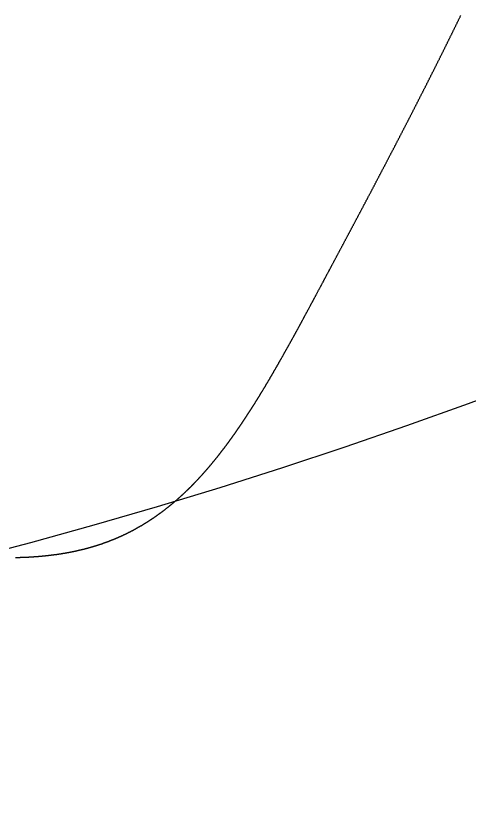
# Model space of a CAD drawing. Header units: millimetres. Extents: x 88 to 97873, y 32 to 55088.
# Drawn here: x 48746.736 to 48747.705, y 5107.377 to 5109.074 of the extents above; entities that cross this region are included whole.
import ezdxf

# ---------------------------------------------------------------- set-up
doc = ezdxf.new("R2010")
doc.units = ezdxf.units.MM
doc.header["$LTSCALE"] = 0.3

msp = doc.modelspace()

# ---------------------------------------------------------------- linework, layer by layer
msp.add_lwpolyline([(48746.7357, 5107.9156), (48746.7366, 5107.9156), (48746.7375, 5107.9156), (48746.7383, 5107.9156), (48746.7392, 5107.9157), (48746.7401, 5107.9157), (48746.7409, 5107.9157), (48746.7418, 5107.9157), (48746.7426, 5107.9157), (48746.7435, 5107.9158), (48746.7444, 5107.9158), (48746.7452, 5107.9158), (48746.7461, 5107.9159), (48746.7469, 5107.9159), (48746.7478, 5107.9159), (48746.7487, 5107.9159), (48746.7495, 5107.916), (48746.7504, 5107.916), (48746.7512, 5107.916), (48746.7521, 5107.9161), (48746.7529, 5107.9161), (48746.7538, 5107.9161), (48746.7546, 5107.9162), (48746.7555, 5107.9162), (48746.7563, 5107.9162), (48746.7572, 5107.9163), (48746.758, 5107.9163), (48746.7589, 5107.9164), (48746.7597, 5107.9164), (48746.7606, 5107.9165), (48746.7614, 5107.9165), (48746.7623, 5107.9165), (48746.7631, 5107.9166), (48746.764, 5107.9166), (48746.7648, 5107.9167), (48746.7657, 5107.9167), (48746.7665, 5107.9168), (48746.7673, 5107.9168), (48746.7682, 5107.9169), (48746.769, 5107.9169), (48746.7699, 5107.917), (48746.7707, 5107.917), (48746.7715, 5107.9171), (48746.7724, 5107.9171), (48746.7732, 5107.9172), (48746.774, 5107.9172), (48746.7749, 5107.9173), (48746.7757, 5107.9174), (48746.7766, 5107.9174), (48746.7774, 5107.9175), (48746.7782, 5107.9175), (48746.779, 5107.9176), (48746.7799, 5107.9177), (48746.7807, 5107.9177), (48746.7815, 5107.9178), (48746.7824, 5107.9179), (48746.7832, 5107.9179), (48746.784, 5107.918), (48746.7848, 5107.918), (48746.7857, 5107.9181), (48746.7865, 5107.9182), (48746.7873, 5107.9183), (48746.7881, 5107.9183), (48746.789, 5107.9184), (48746.7898, 5107.9185), (48746.7906, 5107.9185), (48746.7914, 5107.9186), (48746.7922, 5107.9187), (48746.7931, 5107.9188), (48746.7939, 5107.9188), (48746.7947, 5107.9189), (48746.7955, 5107.919), (48746.7963, 5107.9191), (48746.7972, 5107.9192), (48746.798, 5107.9192), (48746.7988, 5107.9193), (48746.7996, 5107.9194), (48746.8004, 5107.9195), (48746.8012, 5107.9196), (48746.802, 5107.9197), (48746.8028, 5107.9198), (48746.8036, 5107.9198), (48746.8045, 5107.9199), (48746.8053, 5107.92), (48746.8061, 5107.9201), (48746.8069, 5107.9202), (48746.8077, 5107.9203), (48746.8085, 5107.9204), (48746.8093, 5107.9205), (48746.8101, 5107.9206), (48746.8109, 5107.9207), (48746.8117, 5107.9208), (48746.8125, 5107.9209), (48746.8133, 5107.921), (48746.8141, 5107.9211), (48746.8149, 5107.9212), (48746.8157, 5107.9213), (48746.8165, 5107.9214), (48746.8173, 5107.9215), (48746.8181, 5107.9216), (48746.8189, 5107.9217), (48746.8197, 5107.9218), (48746.8205, 5107.9219), (48746.8213, 5107.922), (48746.822, 5107.9221), (48746.8228, 5107.9222), (48746.8236, 5107.9223), (48746.8244, 5107.9224), (48746.8252, 5107.9226), (48746.826, 5107.9227), (48746.8268, 5107.9228), (48746.8276, 5107.9229), (48746.8284, 5107.923), (48746.8291, 5107.9231), (48746.8299, 5107.9233), (48746.8307, 5107.9234), (48746.8315, 5107.9235), (48746.8323, 5107.9236), (48746.8331, 5107.9237), (48746.8338, 5107.9239), (48746.8346, 5107.924), (48746.8354, 5107.9241), (48746.8362, 5107.9242), (48746.8369, 5107.9244), (48746.8377, 5107.9245), (48746.8385, 5107.9246), (48746.8393, 5107.9247), (48746.84, 5107.9249), (48746.8408, 5107.925), (48746.8416, 5107.9251), (48746.8424, 5107.9253), (48746.8431, 5107.9254), (48746.8439, 5107.9255), (48746.8447, 5107.9257), (48746.8454, 5107.9258), (48746.8462, 5107.926), (48746.847, 5107.9261), (48746.8477, 5107.9262), (48746.8485, 5107.9264), (48746.8493, 5107.9265), (48746.85, 5107.9267), (48746.8508, 5107.9268), (48746.8516, 5107.9269), (48746.8523, 5107.9271), (48746.8531, 5107.9272), (48746.8539, 5107.9274), (48746.8546, 5107.9275), (48746.8554, 5107.9277), (48746.8561, 5107.9278), (48746.8569, 5107.928), (48746.8576, 5107.9281), (48746.8584, 5107.9283), (48746.8592, 5107.9284), (48746.8599, 5107.9286), (48746.8607, 5107.9288), (48746.8614, 5107.9289), (48746.8622, 5107.9291), (48746.8629, 5107.9292), (48746.8637, 5107.9294), (48746.8644, 5107.9296), (48746.8652, 5107.9297), (48746.8659, 5107.9299), (48746.8667, 5107.93), (48746.8674, 5107.9302), (48746.8681, 5107.9304), (48746.8689, 5107.9305), (48746.8696, 5107.9307), (48746.8704, 5107.9309), (48746.8711, 5107.9311), (48746.8719, 5107.9312), (48746.8726, 5107.9314), (48746.8733, 5107.9316), (48746.8741, 5107.9317), (48746.8748, 5107.9319), (48746.8756, 5107.9321), (48746.8763, 5107.9323), (48746.877, 5107.9324), (48746.8778, 5107.9326), (48746.8785, 5107.9328), (48746.8792, 5107.933), (48746.88, 5107.9332), (48746.8807, 5107.9334), (48746.8814, 5107.9335), (48746.8822, 5107.9337), (48746.8829, 5107.9339), (48746.8836, 5107.9341), (48746.8843, 5107.9343), (48746.8851, 5107.9345), (48746.8858, 5107.9347), (48746.8865, 5107.9349), (48746.8873, 5107.935), (48746.888, 5107.9352), (48746.8887, 5107.9354), (48746.8894, 5107.9356), (48746.8901, 5107.9358), (48746.8909, 5107.936), (48746.8916, 5107.9362), (48746.8923, 5107.9364), (48746.893, 5107.9366), (48746.8937, 5107.9368), (48746.8945, 5107.937), (48746.8952, 5107.9372), (48746.8959, 5107.9374), (48746.8966, 5107.9376), (48746.8973, 5107.9378), (48746.898, 5107.938), (48746.8988, 5107.9382), (48746.8995, 5107.9385), (48746.9002, 5107.9387), (48746.9009, 5107.9389), (48746.9016, 5107.9391), (48746.9023, 5107.9393), (48746.903, 5107.9395), (48746.9037, 5107.9397), (48746.9044, 5107.9399), (48746.9051, 5107.9402), (48746.9058, 5107.9404), (48746.9066, 5107.9406), (48746.9073, 5107.9408), (48746.908, 5107.941), (48746.9087, 5107.9412), (48746.9094, 5107.9415), (48746.9101, 5107.9417), (48746.9108, 5107.9419), (48746.9115, 5107.9421), (48746.9122, 5107.9424), (48746.9129, 5107.9426), (48746.9136, 5107.9428), (48746.9143, 5107.943), (48746.915, 5107.9433), (48746.9157, 5107.9435), (48746.9163, 5107.9437), (48746.917, 5107.944), (48746.9177, 5107.9442), (48746.9184, 5107.9444), (48746.9191, 5107.9447), (48746.9198, 5107.9449), (48746.9205, 5107.9451), (48746.9212, 5107.9454), (48746.9219, 5107.9456), (48746.9226, 5107.9459), (48746.9233, 5107.9461), (48746.9239, 5107.9463), (48746.9246, 5107.9466), (48746.9253, 5107.9468), (48746.926, 5107.9471), (48746.9267, 5107.9473), (48746.9274, 5107.9476), (48746.9281, 5107.9478), (48746.9287, 5107.9481), (48746.9294, 5107.9483), (48746.9301, 5107.9486), (48746.9308, 5107.9488), (48746.9315, 5107.9491), (48746.9321, 5107.9493), (48746.9328, 5107.9496), (48746.9335, 5107.9498), (48746.9342, 5107.9501), (48746.9348, 5107.9503), (48746.9355, 5107.9506), (48746.9362, 5107.9509), (48746.9369, 5107.9511), (48746.9375, 5107.9514), (48746.9382, 5107.9516), (48746.9389, 5107.9519), (48746.9396, 5107.9522), (48746.9402, 5107.9524), (48746.9409, 5107.9527), (48746.9416, 5107.953), (48746.9422, 5107.9532), (48746.9429, 5107.9535), (48746.9436, 5107.9538), (48746.9442, 5107.954), (48746.9449, 5107.9543), (48746.9456, 5107.9546), (48746.9462, 5107.9549), (48746.9469, 5107.9551), (48746.9476, 5107.9554), (48746.9482, 5107.9557), (48746.9489, 5107.956), (48746.9495, 5107.9562), (48746.9502, 5107.9565), (48746.9509, 5107.9568), (48746.9515, 5107.9571), (48746.9522, 5107.9574), (48746.9528, 5107.9576), (48746.9535, 5107.9579), (48746.9542, 5107.9582), (48746.9548, 5107.9585), (48746.9555, 5107.9588), (48746.9561, 5107.9591), (48746.9568, 5107.9594), (48746.9574, 5107.9596), (48746.9581, 5107.9599), (48746.9587, 5107.9602), (48746.9594, 5107.9605), (48746.96, 5107.9608), (48746.9607, 5107.9611), (48746.9613, 5107.9614), (48746.962, 5107.9617), (48746.9626, 5107.962), (48746.9633, 5107.9623), (48746.9639, 5107.9626), (48746.9646, 5107.9629), (48746.9652, 5107.9632), (48746.9659, 5107.9635), (48746.9665, 5107.9638), (48746.9672, 5107.9641), (48746.9678, 5107.9644), (48746.9684, 5107.9647), (48746.9691, 5107.965), (48746.9697, 5107.9653), (48746.9704, 5107.9656), (48746.971, 5107.9659), (48746.9716, 5107.9662), (48746.9723, 5107.9665), (48746.9729, 5107.9669), (48746.9736, 5107.9672), (48746.9742, 5107.9675), (48746.9748, 5107.9678), (48746.9755, 5107.9681), (48746.9761, 5107.9684), (48746.9767, 5107.9687), (48746.9774, 5107.9691), (48746.978, 5107.9694), (48746.9786, 5107.9697), (48746.9793, 5107.97), (48746.9799, 5107.9703), (48746.9805, 5107.9707), (48746.9812, 5107.971), (48746.9818, 5107.9713), (48746.9824, 5107.9716), (48746.983, 5107.972), (48746.9837, 5107.9723), (48746.9843, 5107.9726), (48746.9849, 5107.9729), (48746.9856, 5107.9733), (48746.9862, 5107.9736), (48746.9868, 5107.9739), (48746.9874, 5107.9743), (48746.9881, 5107.9746), (48746.9887, 5107.9749), (48746.9893, 5107.9753), (48746.9899, 5107.9756), (48746.9905, 5107.9759), (48746.9912, 5107.9763), (48746.9918, 5107.9766), (48746.9924, 5107.977), (48746.993, 5107.9773), (48746.9936, 5107.9776), (48746.9943, 5107.978), (48746.9949, 5107.9783), (48746.9955, 5107.9787), (48746.9961, 5107.979), (48746.9967, 5107.9794), (48746.9973, 5107.9797), (48746.9979, 5107.9801), (48746.9986, 5107.9804), (48746.9992, 5107.9808), (48746.9998, 5107.9811), (48747.0004, 5107.9815), (48747.001, 5107.9818), (48747.0016, 5107.9822), (48747.0022, 5107.9825), (48747.0028, 5107.9829), (48747.0035, 5107.9832), (48747.0041, 5107.9836), (48747.0047, 5107.9839), (48747.0053, 5107.9843), (48747.0059, 5107.9847), (48747.0065, 5107.985), (48747.0071, 5107.9854), (48747.0077, 5107.9857), (48747.0083, 5107.9861), (48747.0089, 5107.9865), (48747.0095, 5107.9868), (48747.0101, 5107.9872), (48747.0107, 5107.9876), (48747.0113, 5107.9879), (48747.0119, 5107.9883), (48747.0125, 5107.9887), (48747.0131, 5107.989), (48747.0137, 5107.9894), (48747.0143, 5107.9898), (48747.0149, 5107.9902), (48747.0155, 5107.9905), (48747.0161, 5107.9909), (48747.0167, 5107.9913), (48747.0173, 5107.9917), (48747.0179, 5107.992), (48747.0185, 5107.9924), (48747.0191, 5107.9928), (48747.0197, 5107.9932), (48747.0203, 5107.9936), (48747.0209, 5107.9939), (48747.0215, 5107.9943), (48747.0221, 5107.9947), (48747.0226, 5107.9951), (48747.0232, 5107.9955), (48747.0238, 5107.9959), (48747.0244, 5107.9963), (48747.025, 5107.9966), (48747.0256, 5107.997), (48747.0262, 5107.9974), (48747.0268, 5107.9978), (48747.0274, 5107.9982), (48747.0279, 5107.9986), (48747.0285, 5107.999), (48747.0291, 5107.9994), (48747.0297, 5107.9998), (48747.0303, 5108.0002), (48747.0309, 5108.0006), (48747.0315, 5108.001), (48747.032, 5108.0014), (48747.0326, 5108.0018), (48747.0332, 5108.0022), (48747.0338, 5108.0026), (48747.0344, 5108.003), (48747.0349, 5108.0034), (48747.0355, 5108.0038), (48747.0361, 5108.0042), (48747.0367, 5108.0046), (48747.0373, 5108.005), (48747.0378, 5108.0054), (48747.0384, 5108.0058), (48747.039, 5108.0062), (48747.0396, 5108.0066), (48747.0401, 5108.007), (48747.0407, 5108.0075), (48747.0413, 5108.0079), (48747.0419, 5108.0083), (48747.0424, 5108.0087), (48747.043, 5108.0091), (48747.0436, 5108.0095), (48747.0442, 5108.01), (48747.0447, 5108.0104), (48747.0453, 5108.0108), (48747.0459, 5108.0112), (48747.0464, 5108.0116), (48747.047, 5108.0121), (48747.0476, 5108.0125), (48747.0482, 5108.0129), (48747.0487, 5108.0133), (48747.0493, 5108.0137), (48747.0499, 5108.0142), (48747.0504, 5108.0146), (48747.051, 5108.015), (48747.0516, 5108.0155), (48747.0521, 5108.0159), (48747.0527, 5108.0163), (48747.0533, 5108.0168), (48747.0538, 5108.0172), (48747.0544, 5108.0176), (48747.0549, 5108.0181), (48747.0555, 5108.0185), (48747.0561, 5108.0189), (48747.0566, 5108.0194), (48747.0572, 5108.0198), (48747.0578, 5108.0202), (48747.0583, 5108.0207), (48747.0589, 5108.0211), (48747.0594, 5108.0216), (48747.06, 5108.022), (48747.0606, 5108.0224), (48747.0611, 5108.0229), (48747.0617, 5108.0233), (48747.0622, 5108.0238), (48747.0628, 5108.0242), (48747.0633, 5108.0247), (48747.0639, 5108.0251), (48747.0645, 5108.0256), (48747.065, 5108.026), (48747.0656, 5108.0265), (48747.0661, 5108.0269), (48747.0667, 5108.0274), (48747.0672, 5108.0278), (48747.0678, 5108.0283), (48747.0683, 5108.0287), (48747.0689, 5108.0292), (48747.0694, 5108.0296), (48747.07, 5108.0301), (48747.0705, 5108.0306), (48747.0711, 5108.031), (48747.0716, 5108.0315), (48747.0722, 5108.0319), (48747.0727, 5108.0324), (48747.0733, 5108.0329), (48747.0738, 5108.0333), (48747.0744, 5108.0338), (48747.0749, 5108.0343), (48747.0755, 5108.0347), (48747.076, 5108.0352), (48747.0766, 5108.0357), (48747.0771, 5108.0361), (48747.0777, 5108.0366), (48747.0782, 5108.0371), (48747.0787, 5108.0375), (48747.0793, 5108.038), (48747.0798, 5108.0385), (48747.0804, 5108.0389), (48747.0809, 5108.0394), (48747.0815, 5108.0399), (48747.082, 5108.0404), (48747.0825, 5108.0409), (48747.0831, 5108.0413), (48747.0836, 5108.0418), (48747.0842, 5108.0423), (48747.0847, 5108.0428), (48747.0852, 5108.0432), (48747.0858, 5108.0437), (48747.0863, 5108.0442), (48747.0869, 5108.0447), (48747.0874, 5108.0452), (48747.0879, 5108.0457), (48747.0885, 5108.0462), (48747.089, 5108.0466), (48747.0895, 5108.0471), (48747.0901, 5108.0476), (48747.0906, 5108.0481), (48747.0911, 5108.0486), (48747.0917, 5108.0491), (48747.0922, 5108.0496), (48747.0927, 5108.0501), (48747.0933, 5108.0506), (48747.0938, 5108.0511), (48747.0943, 5108.0516), (48747.0949, 5108.0521), (48747.0954, 5108.0526), (48747.0959, 5108.053), (48747.0965, 5108.0535), (48747.097, 5108.054), (48747.0975, 5108.0545), (48747.0981, 5108.055), (48747.0986, 5108.0556), (48747.0991, 5108.0561), (48747.0996, 5108.0566), (48747.1002, 5108.0571), (48747.1007, 5108.0576), (48747.1012, 5108.0581), (48747.1018, 5108.0586), (48747.1023, 5108.0591), (48747.1028, 5108.0596), (48747.1033, 5108.0601), (48747.1039, 5108.0606), (48747.1044, 5108.0611), (48747.1049, 5108.0616), (48747.1054, 5108.0622), (48747.106, 5108.0627), (48747.1065, 5108.0632), (48747.107, 5108.0637), (48747.1075, 5108.0642), (48747.108, 5108.0647), (48747.1086, 5108.0653), (48747.1091, 5108.0658), (48747.1096, 5108.0663), (48747.1101, 5108.0668), (48747.1107, 5108.0673), (48747.1112, 5108.0679), (48747.1117, 5108.0684), (48747.1122, 5108.0689), (48747.1127, 5108.0694), (48747.1133, 5108.07), (48747.1138, 5108.0705), (48747.1143, 5108.071), (48747.1148, 5108.0715), (48747.1153, 5108.0721), (48747.1158, 5108.0726), (48747.1164, 5108.0731), (48747.1169, 5108.0737), (48747.1174, 5108.0742), (48747.1179, 5108.0747), (48747.1184, 5108.0753), (48747.1189, 5108.0758), (48747.1195, 5108.0763), (48747.12, 5108.0769), (48747.1205, 5108.0774), (48747.121, 5108.0779), (48747.1215, 5108.0785), (48747.122, 5108.079), (48747.1225, 5108.0796), (48747.123, 5108.0801), (48747.1236, 5108.0806), (48747.1241, 5108.0812), (48747.1246, 5108.0817), (48747.1251, 5108.0823), (48747.1256, 5108.0828), (48747.1261, 5108.0834), (48747.1266, 5108.0839), (48747.1271, 5108.0845), (48747.1276, 5108.085), (48747.1282, 5108.0856), (48747.1287, 5108.0861), (48747.1292, 5108.0867), (48747.1297, 5108.0872), (48747.1302, 5108.0878), (48747.1307, 5108.0883), (48747.1312, 5108.0889), (48747.1317, 5108.0894), (48747.1322, 5108.09), (48747.1327, 5108.0905), (48747.1332, 5108.0911), (48747.1337, 5108.0916), (48747.1342, 5108.0922), (48747.1347, 5108.0928), (48747.1352, 5108.0933), (48747.1358, 5108.0939), (48747.1363, 5108.0945), (48747.1368, 5108.095), (48747.1373, 5108.0956), (48747.1378, 5108.0961), (48747.1383, 5108.0967), (48747.1388, 5108.0973), (48747.1393, 5108.0978), (48747.1398, 5108.0984), (48747.1403, 5108.099), (48747.1408, 5108.0995), (48747.1413, 5108.1001), (48747.1418, 5108.1007), (48747.1423, 5108.1013), (48747.1428, 5108.1018), (48747.1433, 5108.1024), (48747.1438, 5108.103), (48747.1443, 5108.1036), (48747.1448, 5108.1041), (48747.1453, 5108.1047), (48747.1458, 5108.1053), (48747.1463, 5108.1059), (48747.1468, 5108.1064), (48747.1473, 5108.107), (48747.1478, 5108.1076), (48747.1483, 5108.1082), (48747.1488, 5108.1088), (48747.1493, 5108.1094), (48747.1498, 5108.1099), (48747.1503, 5108.1105), (48747.1508, 5108.1111), (48747.1512, 5108.1117), (48747.1517, 5108.1123), (48747.1522, 5108.1129), (48747.1527, 5108.1135), (48747.1532, 5108.114), (48747.1537, 5108.1146), (48747.1542, 5108.1152), (48747.1547, 5108.1158), (48747.1552, 5108.1164), (48747.1557, 5108.117), (48747.1562, 5108.1176), (48747.1567, 5108.1182), (48747.1572, 5108.1188), (48747.1577, 5108.1194), (48747.1582, 5108.12), (48747.1586, 5108.1206), (48747.1591, 5108.1212), (48747.1596, 5108.1218), (48747.1601, 5108.1224), (48747.1606, 5108.123), (48747.1611, 5108.1236), (48747.1616, 5108.1242), (48747.1621, 5108.1248), (48747.1626, 5108.1254), (48747.1631, 5108.126), (48747.1636, 5108.1266), (48747.164, 5108.1272), (48747.1645, 5108.1278), (48747.165, 5108.1284), (48747.1655, 5108.129), (48747.166, 5108.1297), (48747.1665, 5108.1303), (48747.167, 5108.1309), (48747.1675, 5108.1315), (48747.1679, 5108.1321), (48747.1684, 5108.1327), (48747.1689, 5108.1333), (48747.1694, 5108.1339), (48747.1699, 5108.1346), (48747.1704, 5108.1352), (48747.1709, 5108.1358), (48747.1713, 5108.1364), (48747.1718, 5108.137), (48747.1723, 5108.1377), (48747.1728, 5108.1383), (48747.1733, 5108.1389), (48747.1738, 5108.1395), (48747.1743, 5108.1401), (48747.1747, 5108.1408), (48747.1752, 5108.1414), (48747.1757, 5108.142), (48747.1762, 5108.1426), (48747.1767, 5108.1433), (48747.1772, 5108.1439), (48747.1776, 5108.1445), (48747.1781, 5108.1452), (48747.1786, 5108.1458), (48747.1791, 5108.1464), (48747.1796, 5108.147), (48747.1801, 5108.1477), (48747.1805, 5108.1483), (48747.181, 5108.1489), (48747.1815, 5108.1496), (48747.182, 5108.1502), (48747.1825, 5108.1509), (48747.1829, 5108.1515), (48747.1834, 5108.1521), (48747.1839, 5108.1528), (48747.1844, 5108.1534), (48747.1849, 5108.154), (48747.1853, 5108.1547), (48747.1858, 5108.1553), (48747.1863, 5108.156), (48747.1868, 5108.1566), (48747.1873, 5108.1573), (48747.1877, 5108.1579), (48747.1882, 5108.1586), (48747.1887, 5108.1592), (48747.1892, 5108.1598), (48747.1896, 5108.1605), (48747.1901, 5108.1611), (48747.1906, 5108.1618), (48747.1911, 5108.1624), (48747.1916, 5108.1631), (48747.192, 5108.1637), (48747.1925, 5108.1644), (48747.193, 5108.1651), (48747.1935, 5108.1657), (48747.1939, 5108.1664), (48747.1944, 5108.167), (48747.1949, 5108.1677), (48747.1954, 5108.1683), (48747.1958, 5108.169), (48747.1963, 5108.1696), (48747.1968, 5108.1703), (48747.1973, 5108.171), (48747.1977, 5108.1716), (48747.1982, 5108.1723), (48747.1987, 5108.1729), (48747.1992, 5108.1736), (48747.1996, 5108.1743), (48747.2001, 5108.1749), (48747.2006, 5108.1756), (48747.2011, 5108.1763), (48747.2015, 5108.1769), (48747.202, 5108.1776), (48747.2025, 5108.1783), (48747.203, 5108.1789), (48747.2034, 5108.1796), (48747.2039, 5108.1803), (48747.2044, 5108.181), (48747.2048, 5108.1816), (48747.2053, 5108.1823), (48747.2058, 5108.183), (48747.2063, 5108.1837), (48747.2067, 5108.1843), (48747.2072, 5108.185), (48747.2077, 5108.1857), (48747.2081, 5108.1864), (48747.2086, 5108.187), (48747.2091, 5108.1877), (48747.2096, 5108.1884), (48747.21, 5108.1891), (48747.2105, 5108.1898), (48747.211, 5108.1904), (48747.2114, 5108.1911), (48747.2119, 5108.1918), (48747.2124, 5108.1925), (48747.2129, 5108.1932), (48747.2133, 5108.1939), (48747.2138, 5108.1945), (48747.2143, 5108.1952), (48747.2147, 5108.1959), (48747.2152, 5108.1966), (48747.2157, 5108.1973), (48747.2161, 5108.198), (48747.2166, 5108.1987), (48747.2171, 5108.1994), (48747.2175, 5108.2001), (48747.218, 5108.2008), (48747.2185, 5108.2014), (48747.219, 5108.2021), (48747.2194, 5108.2028), (48747.2199, 5108.2035), (48747.2204, 5108.2042), (48747.2208, 5108.2049), (48747.2213, 5108.2056), (48747.2218, 5108.2063), (48747.2222, 5108.207), (48747.2227, 5108.2077), (48747.2232, 5108.2084), (48747.2236, 5108.2091), (48747.2241, 5108.2098), (48747.2246, 5108.2105), (48747.225, 5108.2112), (48747.2255, 5108.2119), (48747.226, 5108.2126), (48747.2264, 5108.2134), (48747.2269, 5108.2141), (48747.2274, 5108.2148), (48747.2278, 5108.2155), (48747.2283, 5108.2162), (48747.2288, 5108.2169), (48747.2292, 5108.2176), (48747.2297, 5108.2183), (48747.2302, 5108.219), (48747.2306, 5108.2197), (48747.2311, 5108.2205), (48747.2316, 5108.2212), (48747.232, 5108.2219), (48747.2325, 5108.2226), (48747.233, 5108.2233), (48747.2334, 5108.224), (48747.2339, 5108.2248), (48747.2344, 5108.2255), (48747.2348, 5108.2262), (48747.2353, 5108.2269), (48747.2358, 5108.2276), (48747.2362, 5108.2284), (48747.2367, 5108.2291), (48747.2372, 5108.2298), (48747.2376, 5108.2305), (48747.2381, 5108.2313), (48747.2385, 5108.232), (48747.239, 5108.2327), (48747.2395, 5108.2334), (48747.2399, 5108.2342), (48747.2404, 5108.2349), (48747.2409, 5108.2356), (48747.2413, 5108.2363), (48747.2418, 5108.2371), (48747.2423, 5108.2378), (48747.2427, 5108.2385), (48747.2432, 5108.2393), (48747.2437, 5108.24), (48747.2441, 5108.2407), (48747.2446, 5108.2415), (48747.2451, 5108.2422), (48747.2455, 5108.2429), (48747.246, 5108.2437), (48747.2464, 5108.2444), (48747.2469, 5108.2452), (48747.2474, 5108.2459), (48747.2478, 5108.2466), (48747.2483, 5108.2474), (48747.2488, 5108.2481), (48747.2492, 5108.2489), (48747.2497, 5108.2496), (48747.2502, 5108.2503), (48747.2506, 5108.2511), (48747.2511, 5108.2518), (48747.2515, 5108.2526), (48747.252, 5108.2533), (48747.2525, 5108.2541), (48747.2529, 5108.2548), (48747.2534, 5108.2556), (48747.2539, 5108.2563), (48747.2543, 5108.2571), (48747.2548, 5108.2578), (48747.2552, 5108.2586), (48747.2557, 5108.2593), (48747.2562, 5108.2601), (48747.2566, 5108.2608), (48747.2571, 5108.2616), (48747.2576, 5108.2623), (48747.258, 5108.2631), (48747.2585, 5108.2638), (48747.259, 5108.2646), (48747.2594, 5108.2654), (48747.2599, 5108.2661), (48747.2603, 5108.2669), (48747.2608, 5108.2676), (48747.2613, 5108.2684), (48747.2617, 5108.2692), (48747.2622, 5108.2699), (48747.2627, 5108.2707), (48747.2631, 5108.2714), (48747.2636, 5108.2722), (48747.264, 5108.273), (48747.2645, 5108.2737), (48747.265, 5108.2745), (48747.2654, 5108.2753), (48747.2659, 5108.276), (48747.2664, 5108.2768), (48747.2668, 5108.2776), (48747.2673, 5108.2783), (48747.2677, 5108.2791), (48747.2682, 5108.2799), (48747.2687, 5108.2806), (48747.2691, 5108.2814), (48747.2696, 5108.2822), (48747.2701, 5108.283), (48747.2705, 5108.2837), (48747.271, 5108.2845), (48747.2714, 5108.2853), (48747.2719, 5108.2861), (48747.2724, 5108.2868), (48747.2728, 5108.2876), (48747.2733, 5108.2884), (48747.2738, 5108.2892), (48747.2742, 5108.29), (48747.2747, 5108.2907), (48747.2751, 5108.2915), (48747.2756, 5108.2923), (48747.2761, 5108.2931), (48747.2765, 5108.2939), (48747.277, 5108.2947), (48747.2775, 5108.2954), (48747.2779, 5108.2962), (48747.2784, 5108.297), (48747.2789, 5108.2978), (48747.2793, 5108.2986), (48747.2798, 5108.2994), (48747.2802, 5108.3002), (48747.2807, 5108.3009), (48747.2812, 5108.3017), (48747.2816, 5108.3025), (48747.2821, 5108.3033), (48747.2826, 5108.3041), (48747.283, 5108.3049), (48747.2835, 5108.3057), (48747.284, 5108.3065), (48747.2844, 5108.3073), (48747.2849, 5108.3081), (48747.2853, 5108.3089), (48747.2858, 5108.3097), (48747.2863, 5108.3105), (48747.2867, 5108.3113), (48747.2872, 5108.3121), (48747.2877, 5108.3129), (48747.2881, 5108.3137), (48747.2886, 5108.3145), (48747.2891, 5108.3153), (48747.2895, 5108.3161), (48747.29, 5108.3169), (48747.2904, 5108.3177), (48747.2909, 5108.3185), (48747.2914, 5108.3193), (48747.2918, 5108.3201), (48747.2923, 5108.3209), (48747.2928, 5108.3217), (48747.2932, 5108.3225), (48747.2937, 5108.3233), (48747.2942, 5108.3241), (48747.2946, 5108.3249), (48747.2951, 5108.3258), (48747.2956, 5108.3266), (48747.296, 5108.3274), (48747.2965, 5108.3282), (48747.2969, 5108.329), (48747.2974, 5108.3298), (48747.2979, 5108.3306), (48747.2983, 5108.3314), (48747.2988, 5108.3323), (48747.2993, 5108.3331), (48747.2997, 5108.3339), (48747.3002, 5108.3347), (48747.3007, 5108.3355), (48747.3011, 5108.3364), (48747.3016, 5108.3372), (48747.3021, 5108.338), (48747.3025, 5108.3388), (48747.303, 5108.3396), (48747.3035, 5108.3405), (48747.3039, 5108.3413), (48747.3044, 5108.3421), (48747.3049, 5108.3429), (48747.3053, 5108.3438), (48747.3058, 5108.3446), (48747.3063, 5108.3454), (48747.3067, 5108.3462), (48747.3072, 5108.3471), (48747.3077, 5108.3479), (48747.3081, 5108.3487), (48747.3086, 5108.3496), (48747.3091, 5108.3504), (48747.3095, 5108.3512), (48747.31, 5108.352), (48747.3105, 5108.3529), (48747.3109, 5108.3537), (48747.3114, 5108.3545), (48747.3119, 5108.3554), (48747.3123, 5108.3562), (48747.3128, 5108.357), (48747.3133, 5108.3579), (48747.3137, 5108.3587), (48747.3142, 5108.3596), (48747.3147, 5108.3604), (48747.3152, 5108.3612), (48747.3156, 5108.3621), (48747.3161, 5108.3629), (48747.3166, 5108.3638), (48747.317, 5108.3646), (48747.3175, 5108.3654), (48747.318, 5108.3663), (48747.3184, 5108.3671), (48747.3189, 5108.368), (48747.3194, 5108.3688), (48747.3198, 5108.3697), (48747.3203, 5108.3705), (48747.3208, 5108.3714), (48747.3213, 5108.3722), (48747.3217, 5108.3731), (48747.3222, 5108.3739), (48747.3227, 5108.3748), (48747.3231, 5108.3756), (48747.3236, 5108.3765), (48747.3241, 5108.3773), (48747.3246, 5108.3782), (48747.325, 5108.379), (48747.3255, 5108.3799), (48747.326, 5108.3807), (48747.3264, 5108.3816), (48747.3269, 5108.3824), (48747.3274, 5108.3833), (48747.3279, 5108.3841), (48747.3283, 5108.385), (48747.3288, 5108.3859), (48747.3293, 5108.3867), (48747.3297, 5108.3876), (48747.3302, 5108.3884), (48747.3307, 5108.3893), (48747.3312, 5108.3902), (48747.3316, 5108.391), (48747.3321, 5108.3919), (48747.3326, 5108.3927), (48747.3331, 5108.3936), (48747.3335, 5108.3945), (48747.334, 5108.3953), (48747.3345, 5108.3962), (48747.335, 5108.3971), (48747.3354, 5108.3979), (48747.3359, 5108.3988), (48747.3364, 5108.3997), (48747.3369, 5108.4005), (48747.3373, 5108.4014), (48747.3378, 5108.4023), (48747.3383, 5108.4031), (48747.3388, 5108.404), (48747.3392, 5108.4049), (48747.3397, 5108.4058), (48747.3402, 5108.4066), (48747.3407, 5108.4075), (48747.3411, 5108.4084), (48747.3416, 5108.4093), (48747.3421, 5108.4101), (48747.3426, 5108.411), (48747.343, 5108.4119), (48747.3435, 5108.4128), (48747.344, 5108.4136), (48747.3445, 5108.4145), (48747.345, 5108.4154), (48747.3454, 5108.4163), (48747.3459, 5108.4172), (48747.3464, 5108.418), (48747.3469, 5108.4189), (48747.3473, 5108.4198), (48747.3478, 5108.4207), (48747.3483, 5108.4216), (48747.3488, 5108.4225), (48747.3493, 5108.4234), (48747.3497, 5108.4242), (48747.3502, 5108.4251), (48747.3507, 5108.426), (48747.3512, 5108.4269), (48747.3517, 5108.4278), (48747.3521, 5108.4287), (48747.3526, 5108.4296), (48747.3531, 5108.4305), (48747.3536, 5108.4313), (48747.3541, 5108.4322), (48747.3546, 5108.4331), (48747.355, 5108.434), (48747.3555, 5108.4349), (48747.356, 5108.4358), (48747.3565, 5108.4367), (48747.357, 5108.4376), (48747.3575, 5108.4385), (48747.3579, 5108.4394), (48747.3584, 5108.4403), (48747.3589, 5108.4412), (48747.3594, 5108.4421), (48747.3599, 5108.443), (48747.3604, 5108.4439), (48747.3608, 5108.4448), (48747.3613, 5108.4457), (48747.3618, 5108.4466), (48747.3623, 5108.4475), (48747.3628, 5108.4484), (48747.3633, 5108.4493), (48747.3638, 5108.4502), (48747.3642, 5108.4511), (48747.3647, 5108.452), (48747.3652, 5108.4529), (48747.3657, 5108.4538), (48747.3662, 5108.4547), (48747.3667, 5108.4556), (48747.3672, 5108.4565), (48747.3677, 5108.4575), (48747.3681, 5108.4584), (48747.3686, 5108.4593), (48747.3691, 5108.4602), (48747.3696, 5108.4611), (48747.3701, 5108.462), (48747.3706, 5108.4629), (48747.3711, 5108.4638), (48747.3716, 5108.4647), (48747.3721, 5108.4657), (48747.3725, 5108.4666), (48747.373, 5108.4675), (48747.3735, 5108.4684), (48747.374, 5108.4693), (48747.3745, 5108.4702), (48747.375, 5108.4712), (48747.3755, 5108.4721), (48747.376, 5108.473), (48747.3765, 5108.4739), (48747.377, 5108.4748), (48747.3775, 5108.4758), (48747.378, 5108.4767), (48747.3784, 5108.4776), (48747.3789, 5108.4785), (48747.3794, 5108.4794), (48747.3799, 5108.4804), (48747.3804, 5108.4813), (48747.3809, 5108.4822), (48747.3814, 5108.4831), (48747.3819, 5108.4841), (48747.3824, 5108.485), (48747.3829, 5108.4859), (48747.3834, 5108.4869), (48747.3839, 5108.4878), (48747.3844, 5108.4887), (48747.3849, 5108.4896), (48747.3854, 5108.4906), (48747.3859, 5108.4915), (48747.3864, 5108.4924), (48747.3869, 5108.4934), (48747.3874, 5108.4943), (48747.3879, 5108.4952), (48747.3884, 5108.4962), (48747.3889, 5108.4971), (48747.3894, 5108.498), (48747.3899, 5108.499), (48747.3904, 5108.4999), (48747.3909, 5108.5009), (48747.3914, 5108.5018), (48747.3919, 5108.5027), (48747.3924, 5108.5037), (48747.3929, 5108.5046), (48747.3934, 5108.5055), (48747.3939, 5108.5065), (48747.3944, 5108.5074), (48747.3949, 5108.5084), (48747.3954, 5108.5093), (48747.3959, 5108.5103), (48747.3964, 5108.5112), (48747.3969, 5108.5121), (48747.3974, 5108.5131), (48747.3979, 5108.514), (48747.3984, 5108.515), (48747.3989, 5108.5159), (48747.3994, 5108.5169), (48747.3999, 5108.5178), (48747.4004, 5108.5188), (48747.4009, 5108.5197), (48747.4014, 5108.5207), (48747.4019, 5108.5216), (48747.4025, 5108.5226), (48747.403, 5108.5235), (48747.4035, 5108.5245), (48747.404, 5108.5254), (48747.4045, 5108.5264), (48747.405, 5108.5273), (48747.4055, 5108.5283), (48747.406, 5108.5292), (48747.4065, 5108.5302), (48747.407, 5108.5312), (48747.4075, 5108.5321), (48747.4081, 5108.5331), (48747.4086, 5108.534), (48747.4091, 5108.535), (48747.4096, 5108.5359), (48747.4101, 5108.5369), (48747.4106, 5108.5379), (48747.4111, 5108.5388), (48747.4116, 5108.5398), (48747.4121, 5108.5407), (48747.4127, 5108.5417), (48747.4132, 5108.5427), (48747.4137, 5108.5436), (48747.4142, 5108.5446), (48747.4147, 5108.5456), (48747.4152, 5108.5465), (48747.4157, 5108.5475), (48747.4163, 5108.5485), (48747.4168, 5108.5494), (48747.4173, 5108.5504), (48747.4178, 5108.5514), (48747.4183, 5108.5523), (48747.4188, 5108.5533), (48747.4194, 5108.5543), (48747.4199, 5108.5552), (48747.4204, 5108.5562), (48747.4209, 5108.5572), (48747.4214, 5108.5582), (48747.4219, 5108.5591), (48747.4225, 5108.5601), (48747.423, 5108.5611), (48747.4235, 5108.5621), (48747.424, 5108.563), (48747.4245, 5108.564), (48747.4251, 5108.565), (48747.4256, 5108.566), (48747.4261, 5108.5669), (48747.4266, 5108.5679), (48747.4271, 5108.5689), (48747.4277, 5108.5699), (48747.4282, 5108.5708), (48747.4287, 5108.5718), (48747.4292, 5108.5728), (48747.4298, 5108.5738), (48747.4303, 5108.5748), (48747.4308, 5108.5757), (48747.4313, 5108.5767), (48747.4319, 5108.5777), (48747.4324, 5108.5787), (48747.4329, 5108.5797), (48747.4334, 5108.5807), (48747.4339, 5108.5817), (48747.4345, 5108.5826), (48747.435, 5108.5836), (48747.4355, 5108.5846), (48747.436, 5108.5856), (48747.4366, 5108.5866), (48747.4371, 5108.5876), (48747.4376, 5108.5886), (48747.4382, 5108.5896), (48747.4387, 5108.5905), (48747.4392, 5108.5915), (48747.4397, 5108.5925), (48747.4403, 5108.5935), (48747.4408, 5108.5945), (48747.4413, 5108.5955), (48747.4419, 5108.5965), (48747.4424, 5108.5975), (48747.4429, 5108.5985), (48747.4434, 5108.5995), (48747.444, 5108.6005), (48747.4445, 5108.6015), (48747.445, 5108.6025), (48747.4456, 5108.6035), (48747.4461, 5108.6045), (48747.4466, 5108.6055), (48747.4472, 5108.6065), (48747.4477, 5108.6075), (48747.4482, 5108.6085), (48747.4487, 5108.6095), (48747.4493, 5108.6105), (48747.4498, 5108.6115), (48747.4503, 5108.6125), (48747.4509, 5108.6135), (48747.4514, 5108.6145), (48747.4519, 5108.6155), (48747.4525, 5108.6165), (48747.453, 5108.6175), (48747.4535, 5108.6185), (48747.4541, 5108.6195), (48747.4546, 5108.6205), (48747.4551, 5108.6215), (48747.4557, 5108.6225), (48747.4562, 5108.6235), (48747.4568, 5108.6245), (48747.4573, 5108.6255), (48747.4578, 5108.6266), (48747.4584, 5108.6276), (48747.4589, 5108.6286), (48747.4594, 5108.6296), (48747.46, 5108.6306), (48747.4605, 5108.6316), (48747.461, 5108.6326), (48747.4616, 5108.6336), (48747.4621, 5108.6347), (48747.4627, 5108.6357), (48747.4632, 5108.6367), (48747.4637, 5108.6377), (48747.4643, 5108.6387), (48747.4648, 5108.6397), (48747.4654, 5108.6407), (48747.4659, 5108.6418), (48747.4664, 5108.6428), (48747.467, 5108.6438), (48747.4675, 5108.6448), (48747.4681, 5108.6458), (48747.4686, 5108.6469), (48747.4691, 5108.6479), (48747.4697, 5108.6489), (48747.4702, 5108.6499), (48747.4708, 5108.6509), (48747.4713, 5108.652), (48747.4718, 5108.653), (48747.4724, 5108.654), (48747.4729, 5108.655), (48747.4735, 5108.6561), (48747.474, 5108.6571), (48747.4746, 5108.6581), (48747.4751, 5108.6591), (48747.4756, 5108.6602), (48747.4762, 5108.6612), (48747.4767, 5108.6622), (48747.4773, 5108.6632), (48747.4778, 5108.6643), (48747.4784, 5108.6653), (48747.4789, 5108.6663), (48747.4795, 5108.6674), (48747.48, 5108.6684), (48747.4805, 5108.6694), (48747.4811, 5108.6705), (48747.4816, 5108.6715), (48747.4822, 5108.6725), (48747.4827, 5108.6736), (48747.4833, 5108.6746), (48747.4838, 5108.6756), (48747.4844, 5108.6767), (48747.4849, 5108.6777), (48747.4855, 5108.6787), (48747.486, 5108.6798), (48747.4866, 5108.6808), (48747.4871, 5108.6818), (48747.4877, 5108.6829), (48747.4882, 5108.6839), (48747.4888, 5108.685), (48747.4893, 5108.686), (48747.4898, 5108.687), (48747.4904, 5108.6881), (48747.4909, 5108.6891), (48747.4915, 5108.6902), (48747.492, 5108.6912), (48747.4926, 5108.6922), (48747.4931, 5108.6933), (48747.4937, 5108.6943), (48747.4942, 5108.6954), (48747.4948, 5108.6964), (48747.4953, 5108.6975), (48747.4959, 5108.6985), (48747.4964, 5108.6995), (48747.497, 5108.7006), (48747.4975, 5108.7016), (48747.4981, 5108.7027), (48747.4987, 5108.7037), (48747.4992, 5108.7048), (48747.4998, 5108.7058), (48747.5003, 5108.7069), (48747.5009, 5108.7079), (48747.5014, 5108.709), (48747.502, 5108.71), (48747.5025, 5108.7111), (48747.5031, 5108.7121), (48747.5036, 5108.7132), (48747.5042, 5108.7142), (48747.5047, 5108.7153), (48747.5053, 5108.7163), (48747.5058, 5108.7174), (48747.5064, 5108.7184), (48747.5069, 5108.7195), (48747.5075, 5108.7206), (48747.5081, 5108.7216), (48747.5086, 5108.7227), (48747.5092, 5108.7237), (48747.5097, 5108.7248), (48747.5103, 5108.7258), (48747.5108, 5108.7269), (48747.5114, 5108.728), (48747.5119, 5108.729), (48747.5125, 5108.7301), (48747.5131, 5108.7311), (48747.5136, 5108.7322), (48747.5142, 5108.7333), (48747.5147, 5108.7343), (48747.5153, 5108.7354), (48747.5158, 5108.7364), (48747.5164, 5108.7375), (48747.517, 5108.7386), (48747.5175, 5108.7396), (48747.5181, 5108.7407), (48747.5186, 5108.7418), (48747.5192, 5108.7428), (48747.5197, 5108.7439), (48747.5203, 5108.745), (48747.5209, 5108.746), (48747.5214, 5108.7471), (48747.522, 5108.7482), (48747.5225, 5108.7492), (48747.5231, 5108.7503), (48747.5237, 5108.7514), (48747.5242, 5108.7524), (48747.5248, 5108.7535), (48747.5253, 5108.7546), (48747.5259, 5108.7556), (48747.5265, 5108.7567), (48747.527, 5108.7578), (48747.5276, 5108.7589), (48747.5281, 5108.7599), (48747.5287, 5108.761), (48747.5293, 5108.7621), (48747.5298, 5108.7631), (48747.5304, 5108.7642), (48747.5309, 5108.7653), (48747.5315, 5108.7664), (48747.5321, 5108.7674), (48747.5326, 5108.7685), (48747.5332, 5108.7696), (48747.5337, 5108.7707), (48747.5343, 5108.7717), (48747.5349, 5108.7728), (48747.5354, 5108.7739), (48747.536, 5108.775), (48747.5366, 5108.7761), (48747.5371, 5108.7771), (48747.5377, 5108.7782), (48747.5382, 5108.7793), (48747.5388, 5108.7804), (48747.5394, 5108.7815), (48747.5399, 5108.7825), (48747.5405, 5108.7836), (48747.5411, 5108.7847), (48747.5416, 5108.7858), (48747.5422, 5108.7869), (48747.5428, 5108.788), (48747.5433, 5108.789), (48747.5439, 5108.7901), (48747.5444, 5108.7912), (48747.545, 5108.7923), (48747.5456, 5108.7934), (48747.5461, 5108.7945), (48747.5467, 5108.7956), (48747.5473, 5108.7966), (48747.5478, 5108.7977), (48747.5484, 5108.7988), (48747.549, 5108.7999), (48747.5495, 5108.801), (48747.5501, 5108.8021), (48747.5507, 5108.8032), (48747.5512, 5108.8043), (48747.5518, 5108.8054), (48747.5524, 5108.8065), (48747.5529, 5108.8075), (48747.5535, 5108.8086), (48747.5541, 5108.8097), (48747.5546, 5108.8108), (48747.5552, 5108.8119), (48747.5558, 5108.813), (48747.5563, 5108.8141), (48747.5569, 5108.8152), (48747.5575, 5108.8163), (48747.558, 5108.8174), (48747.5586, 5108.8185), (48747.5592, 5108.8196), (48747.5597, 5108.8207), (48747.5603, 5108.8218), (48747.5609, 5108.8229), (48747.5614, 5108.824), (48747.562, 5108.8251), (48747.5626, 5108.8262), (48747.5631, 5108.8273), (48747.5637, 5108.8284), (48747.5643, 5108.8295), (48747.5648, 5108.8306), (48747.5654, 5108.8317), (48747.566, 5108.8328), (48747.5665, 5108.8339), (48747.5671, 5108.835), (48747.5677, 5108.8361), (48747.5682, 5108.8372), (48747.5688, 5108.8383), (48747.5694, 5108.8394), (48747.57, 5108.8405), (48747.5705, 5108.8416), (48747.5711, 5108.8427), (48747.5717, 5108.8438), (48747.5722, 5108.8449), (48747.5728, 5108.846), (48747.5734, 5108.8471), (48747.5739, 5108.8482), (48747.5745, 5108.8493), (48747.5751, 5108.8504), (48747.5756, 5108.8516), (48747.5762, 5108.8527), (48747.5768, 5108.8538), (48747.5774, 5108.8549), (48747.5779, 5108.856), (48747.5785, 5108.8571), (48747.5791, 5108.8582), (48747.5796, 5108.8593), (48747.5802, 5108.8604), (48747.5808, 5108.8616), (48747.5813, 5108.8627), (48747.5819, 5108.8638), (48747.5825, 5108.8649), (48747.5831, 5108.866), (48747.5836, 5108.8671), (48747.5842, 5108.8682), (48747.5848, 5108.8693), (48747.5853, 5108.8705), (48747.5859, 5108.8716), (48747.5865, 5108.8727), (48747.5871, 5108.8738), (48747.5876, 5108.8749), (48747.5882, 5108.876), (48747.5888, 5108.8772), (48747.5893, 5108.8783), (48747.5899, 5108.8794), (48747.5905, 5108.8805), (48747.5911, 5108.8816), (48747.5916, 5108.8828), (48747.5922, 5108.8839), (48747.5928, 5108.885), (48747.5934, 5108.8861), (48747.5939, 5108.8872), (48747.5945, 5108.8884), (48747.5951, 5108.8895), (48747.5956, 5108.8906), (48747.5962, 5108.8917), (48747.5968, 5108.8928), (48747.5974, 5108.894), (48747.5979, 5108.8951), (48747.5985, 5108.8962), (48747.5991, 5108.8973), (48747.5996, 5108.8985), (48747.6002, 5108.8996), (48747.6008, 5108.9007), (48747.6014, 5108.9018), (48747.6019, 5108.903), (48747.6025, 5108.9041), (48747.6031, 5108.9052), (48747.6037, 5108.9064), (48747.6042, 5108.9075), (48747.6048, 5108.9086), (48747.6054, 5108.9097), (48747.606, 5108.9109), (48747.6065, 5108.912), (48747.6071, 5108.9131), (48747.6077, 5108.9143), (48747.6082, 5108.9154), (48747.6088, 5108.9165), (48747.6094, 5108.9177), (48747.61, 5108.9188), (48747.6105, 5108.9199), (48747.6111, 5108.921), (48747.6117, 5108.9222), (48747.6123, 5108.9233), (48747.6128, 5108.9244), (48747.6134, 5108.9256), (48747.614, 5108.9267), (48747.6146, 5108.9279), (48747.6151, 5108.929), (48747.6157, 5108.9301), (48747.6163, 5108.9313), (48747.6169, 5108.9324), (48747.6174, 5108.9335), (48747.618, 5108.9347), (48747.6186, 5108.9358), (48747.6191, 5108.9369), (48747.6197, 5108.9381), (48747.6203, 5108.9392), (48747.6209, 5108.9404), (48747.6214, 5108.9415), (48747.622, 5108.9426), (48747.6226, 5108.9438), (48747.6232, 5108.9449), (48747.6237, 5108.9461), (48747.6243, 5108.9472), (48747.6249, 5108.9483), (48747.6255, 5108.9495), (48747.626, 5108.9506), (48747.6266, 5108.9518), (48747.6272, 5108.9529), (48747.6278, 5108.954), (48747.6283, 5108.9552), (48747.6289, 5108.9563), (48747.6295, 5108.9575), (48747.6301, 5108.9586), (48747.6306, 5108.9598), (48747.6312, 5108.9609), (48747.6318, 5108.9621), (48747.6324, 5108.9632), (48747.6329, 5108.9644), (48747.6335, 5108.9655), (48747.6341, 5108.9666), (48747.6347, 5108.9678), (48747.6352, 5108.9689), (48747.6358, 5108.9701), (48747.6364, 5108.9712), (48747.637, 5108.9724), (48747.6375, 5108.9735), (48747.6381, 5108.9747), (48747.6387, 5108.9758), (48747.6393, 5108.977), (48747.6398, 5108.9781), (48747.6404, 5108.9793), (48747.641, 5108.9804), (48747.6416, 5108.9816), (48747.6421, 5108.9827), (48747.6427, 5108.9839), (48747.6433, 5108.985), (48747.6439, 5108.9862), (48747.6444, 5108.9874), (48747.645, 5108.9885), (48747.6456, 5108.9897), (48747.6462, 5108.9908), (48747.6467, 5108.992), (48747.6473, 5108.9931), (48747.6479, 5108.9943), (48747.6485, 5108.9954), (48747.649, 5108.9966), (48747.6496, 5108.9977), (48747.6502, 5108.9989), (48747.6508, 5109.0001), (48747.6513, 5109.0012), (48747.6519, 5109.0024), (48747.6525, 5109.0035), (48747.653, 5109.0047), (48747.6536, 5109.0058), (48747.6542, 5109.007), (48747.6548, 5109.0082), (48747.6553, 5109.0093), (48747.6559, 5109.0105), (48747.6565, 5109.0116), (48747.6571, 5109.0128), (48747.6576, 5109.014), (48747.6582, 5109.0151), (48747.6588, 5109.0163), (48747.6594, 5109.0175), (48747.6599, 5109.0186), (48747.6605, 5109.0198), (48747.6611, 5109.0209), (48747.6617, 5109.0221), (48747.6622, 5109.0233), (48747.6628, 5109.0244), (48747.6634, 5109.0256), (48747.664, 5109.0268), (48747.6645, 5109.0279), (48747.6651, 5109.0291), (48747.6657, 5109.0303), (48747.6663, 5109.0314), (48747.6668, 5109.0326), (48747.6674, 5109.0337), (48747.668, 5109.0349), (48747.6686, 5109.0361), (48747.6691, 5109.0372), (48747.6697, 5109.0384), (48747.6703, 5109.0396), (48747.6709, 5109.0408), (48747.6714, 5109.0419), (48747.672, 5109.0431), (48747.6726, 5109.0443), (48747.6731, 5109.0454), (48747.6737, 5109.0466), (48747.6743, 5109.0478), (48747.6749, 5109.0489), (48747.6754, 5109.0501), (48747.676, 5109.0513), (48747.6766, 5109.0525), (48747.6772, 5109.0536), (48747.6777, 5109.0548), (48747.6783, 5109.056), (48747.6789, 5109.0571), (48747.6795, 5109.0583), (48747.68, 5109.0595), (48747.6806, 5109.0607), (48747.6812, 5109.0618), (48747.6817, 5109.063), (48747.6823, 5109.0642), (48747.6829, 5109.0654), (48747.6835, 5109.0665), (48747.684, 5109.0677), (48747.6846, 5109.0689), (48747.6852, 5109.0701), (48747.6858, 5109.0712), (48747.6863, 5109.0724), (48747.6869, 5109.0736), (48747.6875, 5109.0748)])
for radius in [18.5479, 14.363, 11.4141]:
    msp.add_circle((48743.7784, 5118.9657), radius)

doc.saveas('drawing.dxf')
